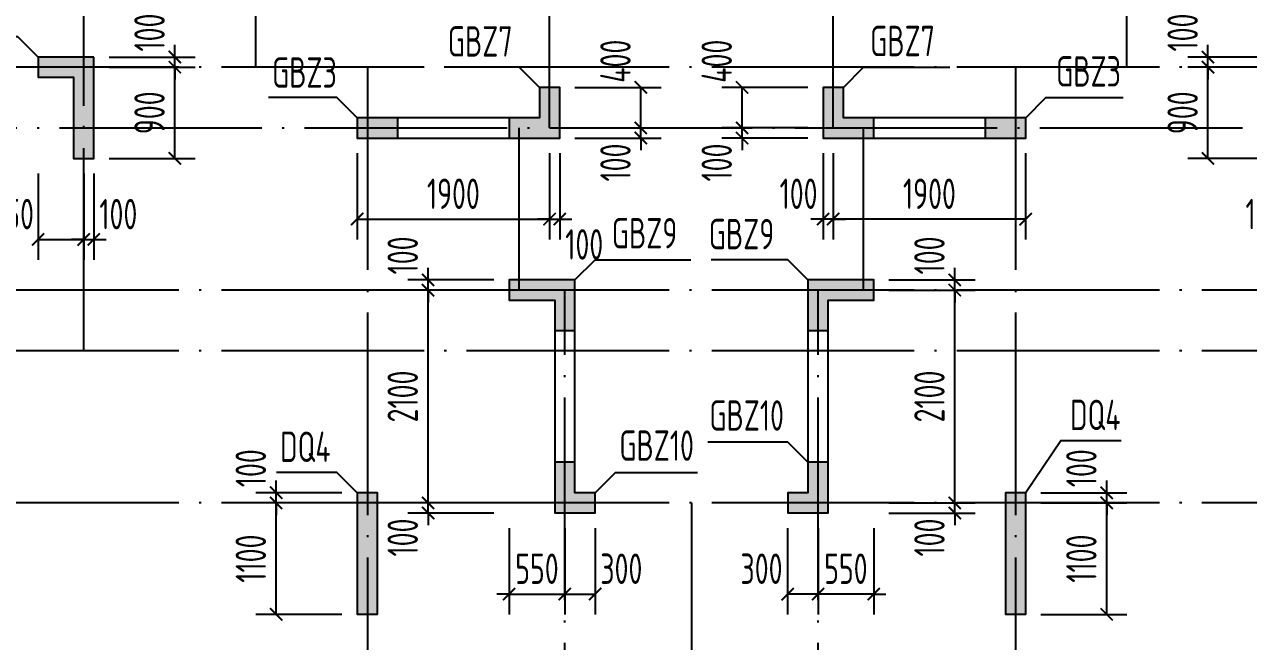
# Model space of a CAD drawing. Extents: x -668857 to 185752, y -270966 to 286822.
# Drawn here: x -311303 to -299218, y -3443 to 2647 of the extents above; entities that cross this region are included whole.
import ezdxf
from ezdxf.enums import TextEntityAlignment as Align

# ---------------------------------------------------------------- set-up
doc = ezdxf.new("R2010")
doc.units = 0
doc.header["$LTSCALE"] = 1000
doc.linetypes.add('DOTE', pattern=[2.42, 2, -0.2, 0.02, -0.2])
doc.layers.get('0').update_dxf_attribs({"linetype": 'CONTINUOUS'})
doc.layers.get('DEFPOINTS').update_dxf_attribs({"linetype": 'CONTINUOUS'})
for name, color, linetype in [('A-DOTE', 10, 'DOTE'), ('S-Q墙实线', 6, 'CONTINUOUS'), ('S-Q墙标注', 3, 'CONTINUOUS'), ('S-X详图填充', 252, 'CONTINUOUS'), ('S-X详图实线', 4, 'CONTINUOUS'), ('S-Z柱编号', 6, 'CONTINUOUS')]:
    doc.layers.add(name, color=color, linetype=linetype)
doc.styles.add('TSSD_REIN', font='tssdeng.shx', dxfattribs={"width": 0.7, "height": 300, "bigfont": 'tssdchn.shx'})
doc.styles.add('结构文字', font='zstxt.shx', dxfattribs={"width": 0.7, "bigfont": 'zshz.shx'})
doc.dimstyles.new('STRUCK', dxfattribs={"dimtxt": 400, "dimasz": 121, "dimexe": 200, "dimexo": 150, "dimgap": 115, "dimtad": 1, "dimdec": 0, "dimdsep": 46, "dimtxsty": '结构文字', "dimblk": 'ARCHTICK', "dimcen": 400, "dimclrd": 3, "dimclre": 3, "dimclrt": 7, "dimadec": 0, "dimazin": 0, "dimtfac": 1, "dimtdec": 0, "dimtix": 1, "dimtmove": 2, "dimatfit": 3, "dimldrblk": '_DIMX', "dimfxl": 1, "dimtolj": 1, "dimtzin": 0, "dimarcsym": 0})

# ---------------------------------------------------------------- blocks, each defined once
blk = doc.blocks.new('20210726.16395156')
at = {"layer": 'A-DOTE'}
for p, q in [((11100, 10900), (11100, 18249.9)), ((12800, 13700), (12800, 18249.9)), ((15700, 13100.3), (15700, 18249.9)), ((18500, 13100.3), (18500, 18249.9)), ((21400, 13700), (21400, 18249.9)), ((55600, 13700), (3600, 13700)), ((13900.2, 13700), (13900, 3600)), ((20299.8, 13700), (20300, 3600)), ((3600, 13100.3), (55600, 13100.3)), ((15400, 11500), (15400, 13100)), ((18800, 11500), (18800, 13100)), ((55600, 11500), (3600, 11500)), ((15850, 3600), (15850, 11500)), ((18350, 3600.1), (18350, 11500)), ((55600, 10900), (3600, 10900)), ((55600, 9400), (3600, 9400)), ((17100, 9400), (17100, 3600))]:
    blk.add_line(p, q, dxfattribs=at)
blk = doc.blocks.new('_ArchTick')
at = {"color": 0, "linetype": 'ByBlock', "const_width": 0.15}
blk.add_lwpolyline([(-0.5, -0.5), (0.5, 0.5)], dxfattribs=at)
blk = doc.blocks.new('*D3373')
at = {"layer": 'DEFPOINTS', "color": 0, "transparency": 16777216}
for p in [(-310618, 2225), (-309818, 2225), (-310618, 1325)]:
    blk.add_point(p, dxfattribs=at)
at = {"layer": 'S-Q墙标注', "color": 3, "lineweight": -2, "transparency": 16777216}
for p, q in [((-310468, 2225), (-309618, 2225)), ((-309818, 1325), (-309818, 2225)), ((-310468, 1325), (-309618, 1325))]:
    blk.add_line(p, q, dxfattribs=at)
at = {"layer": 'S-Q墙标注', "color": 3, "lineweight": -2, "transparency": 16777216, "xscale": 121, "yscale": 121, "zscale": 121}
for p, rotation in [((-309818, 2225), 90), ((-309818, 1325), 270)]:
    blk.add_blockref('_ArchTick', p, dxfattribs=dict(at, rotation=rotation))
at = {"layer": 'S-Q墙标注', "color": 7, "transparency": 16777216, "insert": (-310068, 1775), "char_height": 300, "attachment_point": 5, "rotation": 90, "style": 'TSSD_REIN'}
blk.add_mtext('\\A1;900', dxfattribs=at)
blk = doc.blocks.new('_DIMX')
blk.add_line((-150, 0), (150, 0))
at = {"const_width": 50}
blk.add_lwpolyline([(-70, -70), (70, 70)], dxfattribs=at)
blk = doc.blocks.new('*D3374')
at = {"layer": 'DEFPOINTS', "color": 0, "transparency": 16777216}
for p in [(-310618, 2325), (-309818, 2325), (-310618, 2225)]:
    blk.add_point(p, dxfattribs=at)
at = {"layer": 'S-Q墙标注', "color": 3, "lineweight": -2, "transparency": 16777216}
for p, q in [((-309818, 2325), (-309818, 2446)), ((-310468, 2325), (-309618, 2325)), ((-309818, 2225), (-309818, 2325)), ((-310468, 2225), (-309618, 2225)), ((-309818, 2225), (-309818, 2104))]:
    blk.add_line(p, q, dxfattribs=at)
at = {"layer": 'S-Q墙标注', "color": 3, "lineweight": -2, "transparency": 16777216, "xscale": 121, "yscale": 121, "zscale": 121}
for p, rotation in [((-309818, 2325), 270), ((-309818, 2225), 90)]:
    blk.add_blockref('_ArchTick', p, dxfattribs=dict(at, rotation=rotation))
at = {"layer": 'S-Q墙标注', "color": 7, "transparency": 16777216, "insert": (-310068, 2567), "char_height": 300, "attachment_point": 5, "rotation": 90, "style": 'TSSD_REIN'}
blk.add_mtext('\\A1;100', dxfattribs=at)
blk = doc.blocks.new('*D3375')
at = {"layer": 'DEFPOINTS', "color": 0, "transparency": 16777216}
for p in [(-311168, 1325), (-310718, 1325), (-310718, 525)]:
    blk.add_point(p, dxfattribs=at)
at = {"layer": 'S-Q墙标注', "color": 3, "lineweight": -2, "transparency": 16777216}
for p, q in [((-311168, 1175), (-311168, 325)), ((-310718, 1175), (-310718, 325)), ((-311168, 525), (-310718, 525))]:
    blk.add_line(p, q, dxfattribs=at)
at = {"layer": 'S-Q墙标注', "color": 3, "lineweight": -2, "transparency": 16777216, "xscale": 121, "yscale": 121, "zscale": 121, "rotation": 180}
blk.add_blockref('_ArchTick', (-311168, 525), dxfattribs=at)
at = {"layer": 'S-Q墙标注', "color": 3, "lineweight": -2, "transparency": 16777216, "xscale": 121, "yscale": 121, "zscale": 121}
blk.add_blockref('_ArchTick', (-310718, 525), dxfattribs=at)
at = {"layer": 'S-Q墙标注', "color": 7, "transparency": 16777216, "insert": (-311426, 775), "char_height": 300, "attachment_point": 5, "style": 'TSSD_REIN'}
blk.add_mtext('\\A1;450', dxfattribs=at)
blk = doc.blocks.new('*D3376')
at = {"layer": 'DEFPOINTS', "color": 0, "transparency": 16777216}
for p in [(-310718, 1325), (-310618, 1325), (-310618, 525)]:
    blk.add_point(p, dxfattribs=at)
at = {"layer": 'S-Q墙标注', "color": 3, "lineweight": -2, "transparency": 16777216}
for p, q in [((-310718, 1175), (-310718, 325)), ((-310618, 1175), (-310618, 325)), ((-310718, 525), (-310839, 525)), ((-310718, 525), (-310618, 525)), ((-310618, 525), (-310497, 525))]:
    blk.add_line(p, q, dxfattribs=at)
at = {"layer": 'S-Q墙标注', "color": 3, "lineweight": -2, "transparency": 16777216, "xscale": 121, "yscale": 121, "zscale": 121}
blk.add_blockref('_ArchTick', (-310718, 525), dxfattribs=at)
at = {"layer": 'S-Q墙标注', "color": 3, "lineweight": -2, "transparency": 16777216, "xscale": 121, "yscale": 121, "zscale": 121, "rotation": 180}
blk.add_blockref('_ArchTick', (-310618, 525), dxfattribs=at)
at = {"layer": 'S-Q墙标注', "color": 7, "transparency": 16777216, "insert": (-310376, 775), "char_height": 300, "attachment_point": 5, "style": 'TSSD_REIN'}
blk.add_mtext('\\A1;100', dxfattribs=at)
blk = doc.blocks.new('*D3377')
at = {"layer": 'DEFPOINTS', "color": 0, "transparency": 16777216}
for p in [(-306018, 1626), (-305218, 1626), (-306018, 1526)]:
    blk.add_point(p, dxfattribs=at)
at = {"layer": 'S-Q墙标注', "color": 3, "lineweight": -2, "transparency": 16777216}
for p, q in [((-305218, 1626), (-305218, 1747)), ((-305868, 1626), (-305018, 1626)), ((-305218, 1526), (-305218, 1626)), ((-305868, 1526), (-305018, 1526)), ((-305218, 1526), (-305218, 1405))]:
    blk.add_line(p, q, dxfattribs=at)
at = {"layer": 'S-Q墙标注', "color": 3, "lineweight": -2, "transparency": 16777216, "xscale": 121, "yscale": 121, "zscale": 121}
for p, rotation in [((-305218, 1626), 270), ((-305218, 1526), 90)]:
    blk.add_blockref('_ArchTick', p, dxfattribs=dict(at, rotation=rotation))
at = {"layer": 'S-Q墙标注', "color": 7, "transparency": 16777216, "insert": (-305468, 1284), "char_height": 300, "attachment_point": 5, "rotation": 90, "style": 'TSSD_REIN'}
blk.add_mtext('\\A1;100', dxfattribs=at)
blk = doc.blocks.new('*D3378')
at = {"layer": 'DEFPOINTS', "color": 0, "transparency": 16777216}
for p in [(-306018, 2026), (-305218, 2026), (-306018, 1626)]:
    blk.add_point(p, dxfattribs=at)
at = {"layer": 'S-Q墙标注', "color": 3, "lineweight": -2, "transparency": 16777216}
for p, q in [((-305868, 2026), (-305018, 2026)), ((-305218, 1626), (-305218, 2026)), ((-305868, 1626), (-305018, 1626))]:
    blk.add_line(p, q, dxfattribs=at)
at = {"layer": 'S-Q墙标注', "color": 3, "lineweight": -2, "transparency": 16777216, "xscale": 121, "yscale": 121, "zscale": 121}
for p, rotation in [((-305218, 2026), 90), ((-305218, 1626), 270)]:
    blk.add_blockref('_ArchTick', p, dxfattribs=dict(at, rotation=rotation))
at = {"layer": 'S-Q墙标注', "color": 7, "transparency": 16777216, "insert": (-305468, 2284), "char_height": 300, "attachment_point": 5, "rotation": 90, "style": 'TSSD_REIN'}
blk.add_mtext('\\A1;400', dxfattribs=at)
blk = doc.blocks.new('*D3379')
at = {"layer": 'DEFPOINTS', "color": 0, "transparency": 16777216}
for p in [(-308018, 1526), (-306118, 1526), (-306118, 726)]:
    blk.add_point(p, dxfattribs=at)
at = {"layer": 'S-Q墙标注', "color": 3, "lineweight": -2, "transparency": 16777216}
for p, q in [((-308018, 1376), (-308018, 526)), ((-306118, 1376), (-306118, 526)), ((-308018, 726), (-306118, 726))]:
    blk.add_line(p, q, dxfattribs=at)
at = {"layer": 'S-Q墙标注', "color": 3, "lineweight": -2, "transparency": 16777216, "xscale": 121, "yscale": 121, "zscale": 121, "rotation": 180}
blk.add_blockref('_ArchTick', (-308018, 726), dxfattribs=at)
at = {"layer": 'S-Q墙标注', "color": 3, "lineweight": -2, "transparency": 16777216, "xscale": 121, "yscale": 121, "zscale": 121}
blk.add_blockref('_ArchTick', (-306118, 726), dxfattribs=at)
at = {"layer": 'S-Q墙标注', "color": 7, "transparency": 16777216, "insert": (-307068, 976), "char_height": 300, "attachment_point": 5, "style": 'TSSD_REIN'}
blk.add_mtext('\\A1;1900', dxfattribs=at)
blk = doc.blocks.new('*D3380')
at = {"layer": 'DEFPOINTS', "color": 0, "transparency": 16777216}
for p in [(-306118, 1526), (-306018, 1526), (-306018, 726)]:
    blk.add_point(p, dxfattribs=at)
at = {"layer": 'S-Q墙标注', "color": 3, "lineweight": -2, "transparency": 16777216}
for p, q in [((-306118, 1376), (-306118, 526)), ((-306018, 1376), (-306018, 526)), ((-306118, 726), (-306239, 726)), ((-306118, 726), (-306018, 726)), ((-306018, 726), (-305897, 726))]:
    blk.add_line(p, q, dxfattribs=at)
at = {"layer": 'S-Q墙标注', "color": 3, "lineweight": -2, "transparency": 16777216, "xscale": 121, "yscale": 121, "zscale": 121}
blk.add_blockref('_ArchTick', (-306118, 726), dxfattribs=at)
at = {"layer": 'S-Q墙标注', "color": 3, "lineweight": -2, "transparency": 16777216, "xscale": 121, "yscale": 121, "zscale": 121, "rotation": 180}
blk.add_blockref('_ArchTick', (-306018, 726), dxfattribs=at)
at = {"layer": 'S-Q墙标注', "color": 7, "transparency": 16777216, "insert": (-305776, 476), "char_height": 300, "attachment_point": 5, "style": 'TSSD_REIN'}
blk.add_mtext('\\A1;100', dxfattribs=at)
blk = doc.blocks.new('*D3385')
at = {"layer": 'DEFPOINTS', "color": 0, "transparency": 16777216}
for p in [(-307318, -2075), (-306518, -2075), (-306518, -2175)]:
    blk.add_point(p, dxfattribs=at)
at = {"layer": 'S-Q墙标注', "color": 3, "lineweight": -2, "transparency": 16777216}
for p, q in [((-307318, -2075), (-307318, -1954)), ((-306668, -2075), (-307518, -2075)), ((-306668, -2175), (-307518, -2175)), ((-307318, -2175), (-307318, -2075)), ((-307318, -2175), (-307318, -2296))]:
    blk.add_line(p, q, dxfattribs=at)
at = {"layer": 'S-Q墙标注', "color": 3, "lineweight": -2, "transparency": 16777216, "xscale": 121, "yscale": 121, "zscale": 121}
for p, rotation in [((-307318, -2075), 270), ((-307318, -2175), 90)]:
    blk.add_blockref('_ArchTick', p, dxfattribs=dict(at, rotation=rotation))
at = {"layer": 'S-Q墙标注', "color": 7, "transparency": 16777216, "insert": (-307568, -2417), "char_height": 300, "attachment_point": 5, "rotation": 90, "style": 'TSSD_REIN'}
blk.add_mtext('\\A1;100', dxfattribs=at)
blk = doc.blocks.new('*D3386')
at = {"layer": 'DEFPOINTS', "color": 0, "transparency": 16777216}
for p in [(-307318, 25), (-306518, 25), (-306518, -2075)]:
    blk.add_point(p, dxfattribs=at)
at = {"layer": 'S-Q墙标注', "color": 3, "lineweight": -2, "transparency": 16777216}
for p, q in [((-306668, 25), (-307518, 25)), ((-307318, -2075), (-307318, 25)), ((-306668, -2075), (-307518, -2075))]:
    blk.add_line(p, q, dxfattribs=at)
at = {"layer": 'S-Q墙标注', "color": 3, "lineweight": -2, "transparency": 16777216, "xscale": 121, "yscale": 121, "zscale": 121}
for p, rotation in [((-307318, 25), 90), ((-307318, -2075), 270)]:
    blk.add_blockref('_ArchTick', p, dxfattribs=dict(at, rotation=rotation))
at = {"layer": 'S-Q墙标注', "color": 7, "transparency": 16777216, "insert": (-307568, -1025), "char_height": 300, "attachment_point": 5, "rotation": 90, "style": 'TSSD_REIN'}
blk.add_mtext('\\A1;2100', dxfattribs=at)
blk = doc.blocks.new('*D3387')
at = {"layer": 'DEFPOINTS', "color": 0, "transparency": 16777216}
for p in [(-307318, 125), (-306518, 125), (-306518, 25)]:
    blk.add_point(p, dxfattribs=at)
at = {"layer": 'S-Q墙标注', "color": 3, "lineweight": -2, "transparency": 16777216}
for p, q in [((-307318, 125), (-307318, 246)), ((-306668, 125), (-307518, 125)), ((-307318, 25), (-307318, 125)), ((-306668, 25), (-307518, 25)), ((-307318, 25), (-307318, -96))]:
    blk.add_line(p, q, dxfattribs=at)
at = {"layer": 'S-Q墙标注', "color": 3, "lineweight": -2, "transparency": 16777216, "xscale": 121, "yscale": 121, "zscale": 121}
for p, rotation in [((-307318, 125), 270), ((-307318, 25), 90)]:
    blk.add_blockref('_ArchTick', p, dxfattribs=dict(at, rotation=rotation))
at = {"layer": 'S-Q墙标注', "color": 7, "transparency": 16777216, "insert": (-307568, 367), "char_height": 300, "attachment_point": 5, "rotation": 90, "style": 'TSSD_REIN'}
blk.add_mtext('\\A1;100', dxfattribs=at)
blk = doc.blocks.new('*D3404')
at = {"layer": 'DEFPOINTS', "color": 0, "transparency": 16777216}
for p in [(-299618, 2225), (-298818, 2225), (-298818, 1325)]:
    blk.add_point(p, dxfattribs=at)
at = {"layer": 'S-Q墙标注', "color": 3, "lineweight": -2, "transparency": 16777216}
for p, q in [((-298968, 2225), (-299818, 2225)), ((-299618, 1325), (-299618, 2225)), ((-298968, 1325), (-299818, 1325))]:
    blk.add_line(p, q, dxfattribs=at)
at = {"layer": 'S-Q墙标注', "color": 3, "lineweight": -2, "transparency": 16777216, "xscale": 121, "yscale": 121, "zscale": 121}
for p, rotation in [((-299618, 2225), 90), ((-299618, 1325), 270)]:
    blk.add_blockref('_ArchTick', p, dxfattribs=dict(at, rotation=rotation))
at = {"layer": 'S-Q墙标注', "color": 7, "transparency": 16777216, "insert": (-299868, 1775), "char_height": 300, "attachment_point": 5, "rotation": 90, "style": 'TSSD_REIN'}
blk.add_mtext('\\A1;900', dxfattribs=at)
blk = doc.blocks.new('*D3405')
at = {"layer": 'DEFPOINTS', "color": 0, "transparency": 16777216}
for p in [(-299618, 2325), (-298818, 2325), (-298818, 2225)]:
    blk.add_point(p, dxfattribs=at)
at = {"layer": 'S-Q墙标注', "color": 3, "lineweight": -2, "transparency": 16777216}
for p, q in [((-299618, 2325), (-299618, 2446)), ((-298968, 2325), (-299818, 2325)), ((-299618, 2225), (-299618, 2325)), ((-298968, 2225), (-299818, 2225)), ((-299618, 2225), (-299618, 2104))]:
    blk.add_line(p, q, dxfattribs=at)
at = {"layer": 'S-Q墙标注', "color": 3, "lineweight": -2, "transparency": 16777216, "xscale": 121, "yscale": 121, "zscale": 121}
for p, rotation in [((-299618, 2325), 270), ((-299618, 2225), 90)]:
    blk.add_blockref('_ArchTick', p, dxfattribs=dict(at, rotation=rotation))
at = {"layer": 'S-Q墙标注', "color": 7, "transparency": 16777216, "insert": (-299868, 2567), "char_height": 300, "attachment_point": 5, "rotation": 90, "style": 'TSSD_REIN'}
blk.add_mtext('\\A1;100', dxfattribs=at)
blk = doc.blocks.new('*D3407')
at = {"layer": 'DEFPOINTS', "color": 0, "transparency": 16777216}
for p in [(-298818, 1325), (-298718, 1325), (-298818, 525)]:
    blk.add_point(p, dxfattribs=at)
at = {"layer": 'S-Q墙标注', "color": 3, "lineweight": -2, "transparency": 16777216}
for p, q in [((-298818, 1175), (-298818, 325)), ((-298718, 1175), (-298718, 325)), ((-298818, 525), (-298939, 525)), ((-298718, 525), (-298818, 525)), ((-298718, 525), (-298597, 525))]:
    blk.add_line(p, q, dxfattribs=at)
at = {"layer": 'S-Q墙标注', "color": 3, "lineweight": -2, "transparency": 16777216, "xscale": 121, "yscale": 121, "zscale": 121}
blk.add_blockref('_ArchTick', (-298818, 525), dxfattribs=at)
at = {"layer": 'S-Q墙标注', "color": 3, "lineweight": -2, "transparency": 16777216, "xscale": 121, "yscale": 121, "zscale": 121, "rotation": 180}
blk.add_blockref('_ArchTick', (-298718, 525), dxfattribs=at)
at = {"layer": 'S-Q墙标注', "color": 7, "transparency": 16777216, "insert": (-299060, 775), "char_height": 300, "attachment_point": 5, "style": 'TSSD_REIN'}
blk.add_mtext('\\A1;100', dxfattribs=at)
blk = doc.blocks.new('*D3408')
at = {"layer": 'DEFPOINTS', "color": 0, "transparency": 16777216}
for p in [(-304218, 1626), (-303418, 1626), (-303418, 1526)]:
    blk.add_point(p, dxfattribs=at)
at = {"layer": 'S-Q墙标注', "color": 3, "lineweight": -2, "transparency": 16777216}
for p, q in [((-304218, 1626), (-304218, 1747)), ((-303568, 1626), (-304418, 1626)), ((-304218, 1526), (-304218, 1626)), ((-303568, 1526), (-304418, 1526)), ((-304218, 1526), (-304218, 1405))]:
    blk.add_line(p, q, dxfattribs=at)
at = {"layer": 'S-Q墙标注', "color": 3, "lineweight": -2, "transparency": 16777216, "xscale": 121, "yscale": 121, "zscale": 121}
for p, rotation in [((-304218, 1626), 270), ((-304218, 1526), 90)]:
    blk.add_blockref('_ArchTick', p, dxfattribs=dict(at, rotation=rotation))
at = {"layer": 'S-Q墙标注', "color": 7, "transparency": 16777216, "insert": (-304468, 1284), "char_height": 300, "attachment_point": 5, "rotation": 90, "style": 'TSSD_REIN'}
blk.add_mtext('\\A1;100', dxfattribs=at)
blk = doc.blocks.new('*D3409')
at = {"layer": 'DEFPOINTS', "color": 0, "transparency": 16777216}
for p in [(-304218, 2026), (-303418, 2026), (-303418, 1626)]:
    blk.add_point(p, dxfattribs=at)
at = {"layer": 'S-Q墙标注', "color": 3, "lineweight": -2, "transparency": 16777216}
for p, q in [((-303568, 2026), (-304418, 2026)), ((-304218, 1626), (-304218, 2026)), ((-303568, 1626), (-304418, 1626))]:
    blk.add_line(p, q, dxfattribs=at)
at = {"layer": 'S-Q墙标注', "color": 3, "lineweight": -2, "transparency": 16777216, "xscale": 121, "yscale": 121, "zscale": 121}
for p, rotation in [((-304218, 2026), 90), ((-304218, 1626), 270)]:
    blk.add_blockref('_ArchTick', p, dxfattribs=dict(at, rotation=rotation))
at = {"layer": 'S-Q墙标注', "color": 7, "transparency": 16777216, "insert": (-304468, 2284), "char_height": 300, "attachment_point": 5, "rotation": 90, "style": 'TSSD_REIN'}
blk.add_mtext('\\A1;400', dxfattribs=at)
blk = doc.blocks.new('*D3410')
at = {"layer": 'DEFPOINTS', "color": 0, "transparency": 16777216}
for p in [(-303318, 1526), (-301418, 1526), (-303318, 726)]:
    blk.add_point(p, dxfattribs=at)
at = {"layer": 'S-Q墙标注', "color": 3, "lineweight": -2, "transparency": 16777216}
for p, q in [((-303318, 1376), (-303318, 526)), ((-301418, 1376), (-301418, 526)), ((-301418, 726), (-303318, 726))]:
    blk.add_line(p, q, dxfattribs=at)
at = {"layer": 'S-Q墙标注', "color": 3, "lineweight": -2, "transparency": 16777216, "xscale": 121, "yscale": 121, "zscale": 121, "rotation": 180}
blk.add_blockref('_ArchTick', (-303318, 726), dxfattribs=at)
at = {"layer": 'S-Q墙标注', "color": 3, "lineweight": -2, "transparency": 16777216, "xscale": 121, "yscale": 121, "zscale": 121}
blk.add_blockref('_ArchTick', (-301418, 726), dxfattribs=at)
at = {"layer": 'S-Q墙标注', "color": 7, "transparency": 16777216, "insert": (-302368, 976), "char_height": 300, "attachment_point": 5, "style": 'TSSD_REIN'}
blk.add_mtext('\\A1;1900', dxfattribs=at)
blk = doc.blocks.new('*D3411')
at = {"layer": 'DEFPOINTS', "color": 0, "transparency": 16777216}
for p in [(-303418, 1526), (-303318, 1526), (-303418, 726)]:
    blk.add_point(p, dxfattribs=at)
at = {"layer": 'S-Q墙标注', "color": 3, "lineweight": -2, "transparency": 16777216}
for p, q in [((-303418, 1376), (-303418, 526)), ((-303318, 1376), (-303318, 526)), ((-303418, 726), (-303539, 726)), ((-303318, 726), (-303418, 726)), ((-303318, 726), (-303197, 726))]:
    blk.add_line(p, q, dxfattribs=at)
at = {"layer": 'S-Q墙标注', "color": 3, "lineweight": -2, "transparency": 16777216, "xscale": 121, "yscale": 121, "zscale": 121}
blk.add_blockref('_ArchTick', (-303418, 726), dxfattribs=at)
at = {"layer": 'S-Q墙标注', "color": 3, "lineweight": -2, "transparency": 16777216, "xscale": 121, "yscale": 121, "zscale": 121, "rotation": 180}
blk.add_blockref('_ArchTick', (-303318, 726), dxfattribs=at)
at = {"layer": 'S-Q墙标注', "color": 7, "transparency": 16777216, "insert": (-303660, 976), "char_height": 300, "attachment_point": 5, "style": 'TSSD_REIN'}
blk.add_mtext('\\A1;100', dxfattribs=at)
blk = doc.blocks.new('*D3416')
at = {"layer": 'DEFPOINTS', "color": 0, "transparency": 16777216}
for p in [(-302918, -2075), (-302918, -2175), (-302118, -2075)]:
    blk.add_point(p, dxfattribs=at)
at = {"layer": 'S-Q墙标注', "color": 3, "lineweight": -2, "transparency": 16777216}
for p, q in [((-302118, -2075), (-302118, -1954)), ((-302768, -2075), (-301918, -2075)), ((-302768, -2175), (-301918, -2175)), ((-302118, -2175), (-302118, -2075)), ((-302118, -2175), (-302118, -2296))]:
    blk.add_line(p, q, dxfattribs=at)
at = {"layer": 'S-Q墙标注', "color": 3, "lineweight": -2, "transparency": 16777216, "xscale": 121, "yscale": 121, "zscale": 121}
for p, rotation in [((-302118, -2075), 270), ((-302118, -2175), 90)]:
    blk.add_blockref('_ArchTick', p, dxfattribs=dict(at, rotation=rotation))
at = {"layer": 'S-Q墙标注', "color": 7, "transparency": 16777216, "insert": (-302368, -2417), "char_height": 300, "attachment_point": 5, "rotation": 90, "style": 'TSSD_REIN'}
blk.add_mtext('\\A1;100', dxfattribs=at)
blk = doc.blocks.new('*D3417')
at = {"layer": 'DEFPOINTS', "color": 0, "transparency": 16777216}
for p in [(-302918, 25), (-302118, 25), (-302918, -2075)]:
    blk.add_point(p, dxfattribs=at)
at = {"layer": 'S-Q墙标注', "color": 3, "lineweight": -2, "transparency": 16777216}
for p, q in [((-302768, 25), (-301918, 25)), ((-302118, -2075), (-302118, 25)), ((-302768, -2075), (-301918, -2075))]:
    blk.add_line(p, q, dxfattribs=at)
at = {"layer": 'S-Q墙标注', "color": 3, "lineweight": -2, "transparency": 16777216, "xscale": 121, "yscale": 121, "zscale": 121}
for p, rotation in [((-302118, 25), 90), ((-302118, -2075), 270)]:
    blk.add_blockref('_ArchTick', p, dxfattribs=dict(at, rotation=rotation))
at = {"layer": 'S-Q墙标注', "color": 7, "transparency": 16777216, "insert": (-302368, -1025), "char_height": 300, "attachment_point": 5, "rotation": 90, "style": 'TSSD_REIN'}
blk.add_mtext('\\A1;2100', dxfattribs=at)
blk = doc.blocks.new('*D3418')
at = {"layer": 'DEFPOINTS', "color": 0, "transparency": 16777216}
for p in [(-302918, 125), (-302118, 125), (-302918, 25)]:
    blk.add_point(p, dxfattribs=at)
at = {"layer": 'S-Q墙标注', "color": 3, "lineweight": -2, "transparency": 16777216}
for p, q in [((-302118, 125), (-302118, 246)), ((-302768, 125), (-301918, 125)), ((-302118, 25), (-302118, 125)), ((-302768, 25), (-301918, 25)), ((-302118, 25), (-302118, -96))]:
    blk.add_line(p, q, dxfattribs=at)
at = {"layer": 'S-Q墙标注', "color": 3, "lineweight": -2, "transparency": 16777216, "xscale": 121, "yscale": 121, "zscale": 121}
for p, rotation in [((-302118, 125), 270), ((-302118, 25), 90)]:
    blk.add_blockref('_ArchTick', p, dxfattribs=dict(at, rotation=rotation))
at = {"layer": 'S-Q墙标注', "color": 7, "transparency": 16777216, "insert": (-302368, 367), "char_height": 300, "attachment_point": 5, "rotation": 90, "style": 'TSSD_REIN'}
blk.add_mtext('\\A1;100', dxfattribs=at)
blk = doc.blocks.new('*D3642')
at = {"layer": 'DEFPOINTS', "color": 0, "transparency": 16777216}
for p in [(-306518, -2175), (-305968, -2175), (-305968, -2975)]:
    blk.add_point(p, dxfattribs=at)
at = {"layer": 'S-Q墙标注', "color": 3, "lineweight": -2, "transparency": 16777216}
for p, q in [((-306518, -2325), (-306518, -3175)), ((-305968, -2325), (-305968, -3175)), ((-306518, -2975), (-306639, -2975)), ((-306518, -2975), (-305968, -2975)), ((-305968, -2975), (-305847, -2975))]:
    blk.add_line(p, q, dxfattribs=at)
at = {"layer": 'S-Q墙标注', "color": 3, "lineweight": -2, "transparency": 16777216, "xscale": 121, "yscale": 121, "zscale": 121}
blk.add_blockref('_ArchTick', (-306518, -2975), dxfattribs=at)
at = {"layer": 'S-Q墙标注', "color": 3, "lineweight": -2, "transparency": 16777216, "xscale": 121, "yscale": 121, "zscale": 121, "rotation": 180}
blk.add_blockref('_ArchTick', (-305968, -2975), dxfattribs=at)
at = {"layer": 'S-Q墙标注', "color": 7, "transparency": 16777216, "insert": (-306243, -2725), "char_height": 300, "attachment_point": 5, "style": 'TSSD_REIN'}
blk.add_mtext('\\A1;550', dxfattribs=at)
blk = doc.blocks.new('*D3643')
at = {"layer": 'DEFPOINTS', "color": 0, "transparency": 16777216}
for p in [(-305968, -2175), (-305668, -2175), (-305668, -2975)]:
    blk.add_point(p, dxfattribs=at)
at = {"layer": 'S-Q墙标注', "color": 3, "lineweight": -2, "transparency": 16777216}
for p, q in [((-305968, -2325), (-305968, -3175)), ((-305668, -2325), (-305668, -3175)), ((-305968, -2975), (-305668, -2975))]:
    blk.add_line(p, q, dxfattribs=at)
at = {"layer": 'S-Q墙标注', "color": 3, "lineweight": -2, "transparency": 16777216, "xscale": 121, "yscale": 121, "zscale": 121, "rotation": 180}
blk.add_blockref('_ArchTick', (-305968, -2975), dxfattribs=at)
at = {"layer": 'S-Q墙标注', "color": 3, "lineweight": -2, "transparency": 16777216, "xscale": 121, "yscale": 121, "zscale": 121}
blk.add_blockref('_ArchTick', (-305668, -2975), dxfattribs=at)
at = {"layer": 'S-Q墙标注', "color": 7, "transparency": 16777216, "insert": (-305410, -2725), "char_height": 300, "attachment_point": 5, "style": 'TSSD_REIN'}
blk.add_mtext('\\A1;300', dxfattribs=at)
blk = doc.blocks.new('*D3644')
at = {"layer": 'DEFPOINTS', "color": 0, "transparency": 16777216}
for p in [(-303468, -2175), (-302918, -2175), (-303468, -2975)]:
    blk.add_point(p, dxfattribs=at)
at = {"layer": 'S-Q墙标注', "color": 3, "lineweight": -2, "transparency": 16777216}
for p, q in [((-303468, -2325), (-303468, -3175)), ((-302918, -2325), (-302918, -3175)), ((-303468, -2975), (-303589, -2975)), ((-302918, -2975), (-303468, -2975)), ((-302918, -2975), (-302797, -2975))]:
    blk.add_line(p, q, dxfattribs=at)
at = {"layer": 'S-Q墙标注', "color": 3, "lineweight": -2, "transparency": 16777216, "xscale": 121, "yscale": 121, "zscale": 121}
blk.add_blockref('_ArchTick', (-303468, -2975), dxfattribs=at)
at = {"layer": 'S-Q墙标注', "color": 3, "lineweight": -2, "transparency": 16777216, "xscale": 121, "yscale": 121, "zscale": 121, "rotation": 180}
blk.add_blockref('_ArchTick', (-302918, -2975), dxfattribs=at)
at = {"layer": 'S-Q墙标注', "color": 7, "transparency": 16777216, "insert": (-303193, -2725), "char_height": 300, "attachment_point": 5, "style": 'TSSD_REIN'}
blk.add_mtext('\\A1;550', dxfattribs=at)
blk = doc.blocks.new('*D3645')
at = {"layer": 'DEFPOINTS', "color": 0, "transparency": 16777216}
for p in [(-303768, -2175), (-303468, -2175), (-303768, -2975)]:
    blk.add_point(p, dxfattribs=at)
at = {"layer": 'S-Q墙标注', "color": 3, "lineweight": -2, "transparency": 16777216}
for p, q in [((-303768, -2325), (-303768, -3175)), ((-303468, -2325), (-303468, -3175)), ((-303468, -2975), (-303768, -2975))]:
    blk.add_line(p, q, dxfattribs=at)
at = {"layer": 'S-Q墙标注', "color": 3, "lineweight": -2, "transparency": 16777216, "xscale": 121, "yscale": 121, "zscale": 121, "rotation": 180}
blk.add_blockref('_ArchTick', (-303768, -2975), dxfattribs=at)
at = {"layer": 'S-Q墙标注', "color": 3, "lineweight": -2, "transparency": 16777216, "xscale": 121, "yscale": 121, "zscale": 121}
blk.add_blockref('_ArchTick', (-303468, -2975), dxfattribs=at)
at = {"layer": 'S-Q墙标注', "color": 7, "transparency": 16777216, "insert": (-304026, -2725), "char_height": 300, "attachment_point": 5, "style": 'TSSD_REIN'}
blk.add_mtext('\\A1;300', dxfattribs=at)
blk = doc.blocks.new('*D3775')
at = {"layer": 'DEFPOINTS', "color": 0, "transparency": 16777216}
for p in [(-308818, -2075), (-308018, -2075), (-308018, -3175)]:
    blk.add_point(p, dxfattribs=at)
at = {"layer": 'S-Q墙标注', "color": 3, "lineweight": -2, "transparency": 16777216}
for p, q in [((-308168, -2075), (-309018, -2075)), ((-308818, -3175), (-308818, -2075)), ((-308168, -3175), (-309018, -3175))]:
    blk.add_line(p, q, dxfattribs=at)
at = {"layer": 'S-Q墙标注', "color": 3, "lineweight": -2, "transparency": 16777216, "xscale": 121, "yscale": 121, "zscale": 121}
for p, rotation in [((-308818, -2075), 90), ((-308818, -3175), 270)]:
    blk.add_blockref('_ArchTick', p, dxfattribs=dict(at, rotation=rotation))
at = {"layer": 'S-Q墙标注', "color": 7, "transparency": 16777216, "insert": (-309068, -2625), "char_height": 300, "attachment_point": 5, "rotation": 90, "style": 'TSSD_REIN'}
blk.add_mtext('\\A1;1100', dxfattribs=at)
blk = doc.blocks.new('*D3776')
at = {"layer": 'DEFPOINTS', "color": 0, "transparency": 16777216}
for p in [(-308818, -1975), (-308018, -1975), (-308018, -2075)]:
    blk.add_point(p, dxfattribs=at)
at = {"layer": 'S-Q墙标注', "color": 3, "lineweight": -2, "transparency": 16777216}
for p, q in [((-308818, -1975), (-308818, -1854)), ((-308168, -1975), (-309018, -1975)), ((-308818, -2075), (-308818, -1975)), ((-308168, -2075), (-309018, -2075)), ((-308818, -2075), (-308818, -2196))]:
    blk.add_line(p, q, dxfattribs=at)
at = {"layer": 'S-Q墙标注', "color": 3, "lineweight": -2, "transparency": 16777216, "xscale": 121, "yscale": 121, "zscale": 121}
for p, rotation in [((-308818, -1975), 270), ((-308818, -2075), 90)]:
    blk.add_blockref('_ArchTick', p, dxfattribs=dict(at, rotation=rotation))
at = {"layer": 'S-Q墙标注', "color": 7, "transparency": 16777216, "insert": (-309068, -1733), "char_height": 300, "attachment_point": 5, "rotation": 90, "style": 'TSSD_REIN'}
blk.add_mtext('\\A1;100', dxfattribs=at)
blk = doc.blocks.new('*D3777')
at = {"layer": 'DEFPOINTS', "color": 0, "transparency": 16777216}
for p in [(-301418, -2075), (-300618, -2075), (-301418, -3175)]:
    blk.add_point(p, dxfattribs=at)
at = {"layer": 'S-Q墙标注', "color": 3, "lineweight": -2, "transparency": 16777216}
for p, q in [((-301268, -2075), (-300418, -2075)), ((-300618, -3175), (-300618, -2075)), ((-301268, -3175), (-300418, -3175))]:
    blk.add_line(p, q, dxfattribs=at)
at = {"layer": 'S-Q墙标注', "color": 3, "lineweight": -2, "transparency": 16777216, "xscale": 121, "yscale": 121, "zscale": 121}
for p, rotation in [((-300618, -2075), 90), ((-300618, -3175), 270)]:
    blk.add_blockref('_ArchTick', p, dxfattribs=dict(at, rotation=rotation))
at = {"layer": 'S-Q墙标注', "color": 7, "transparency": 16777216, "insert": (-300868, -2625), "char_height": 300, "attachment_point": 5, "rotation": 90, "style": 'TSSD_REIN'}
blk.add_mtext('\\A1;1100', dxfattribs=at)
blk = doc.blocks.new('*D3778')
at = {"layer": 'DEFPOINTS', "color": 0, "transparency": 16777216}
for p in [(-301418, -1975), (-300618, -1975), (-301418, -2075)]:
    blk.add_point(p, dxfattribs=at)
at = {"layer": 'S-Q墙标注', "color": 3, "lineweight": -2, "transparency": 16777216}
for p, q in [((-300618, -1975), (-300618, -1854)), ((-301268, -1975), (-300418, -1975)), ((-300618, -2075), (-300618, -1975)), ((-301268, -2075), (-300418, -2075)), ((-300618, -2075), (-300618, -2196))]:
    blk.add_line(p, q, dxfattribs=at)
at = {"layer": 'S-Q墙标注', "color": 3, "lineweight": -2, "transparency": 16777216, "xscale": 121, "yscale": 121, "zscale": 121}
for p, rotation in [((-300618, -1975), 270), ((-300618, -2075), 90)]:
    blk.add_blockref('_ArchTick', p, dxfattribs=dict(at, rotation=rotation))
at = {"layer": 'S-Q墙标注', "color": 7, "transparency": 16777216, "insert": (-300868, -1733), "char_height": 300, "attachment_point": 5, "rotation": 90, "style": 'TSSD_REIN'}
blk.add_mtext('\\A1;100', dxfattribs=at)

msp = doc.modelspace()

# ---------------------------------------------------------------- hatches: boundary and pattern name
at = {"layer": 'S-X详图填充'}
h = msp.add_hatch(color=256, dxfattribs=at)
h.dxf.hatch_style = 1
h.paths.add_polyline_path([(-310617.63, 2325.26), (-311167.55, 2325.26), (-311167.55, 2125.26), (-310817.63, 2125.26), (-310817.63, 1325.26), (-310617.63, 1325.26)])
h = msp.add_hatch(color=256, dxfattribs=at)
h.dxf.hatch_style = 1
h.paths.add_polyline_path([(-306517.64, 1725.53), (-306517.64, 1525.53), (-306017.64, 1525.53), (-306017.64, 2025.53), (-306217.64, 2025.53), (-306217.64, 1725.53)])
h = msp.add_hatch(color=256, dxfattribs=at)
h.dxf.hatch_style = 1
h.paths.add_polyline_path([(-302917.64, 1525.53), (-302917.64, 1725.53), (-303217.64, 1725.53), (-303217.64, 2025.53), (-303417.64, 2025.53), (-303417.64, 1525.53)])
h = msp.add_hatch(color=256, dxfattribs=at)
h.dxf.hatch_style = 1
h.paths.add_polyline_path([(-307617.64, 1525.53), (-307617.64, 1725.53), (-308017.64, 1725.53), (-308017.64, 1525.53)])
h = msp.add_hatch(color=256, dxfattribs=at)
h.dxf.hatch_style = 1
h.paths.add_polyline_path([(-301817.64, 1725.53), (-301817.64, 1525.53), (-301417.64, 1525.53), (-301417.64, 1725.53)])
h = msp.add_hatch(color=256, dxfattribs=at)
h.dxf.hatch_style = 1
h.paths.add_polyline_path([(-306067.64, -374.74), (-305867.64, -374.74), (-305867.64, 125.26), (-306517.71, 125.26), (-306517.71, -74.74), (-306067.64, -74.74)])
h = msp.add_hatch(color=256, dxfattribs=at)
h.dxf.hatch_style = 1
h.paths.add_polyline_path([(-303567.64, -374.74), (-303367.64, -374.74), (-303367.64, -74.74), (-302917.77, -74.74), (-302917.77, 125.26), (-303567.64, 125.26)])
h = msp.add_hatch(color=256, dxfattribs=at)
h.dxf.hatch_style = 1
h.paths.add_polyline_path([(-305867.64, -1674.74), (-306067.64, -1674.74), (-306067.64, -2174.74), (-305667.64, -2174.74), (-305667.64, -1974.74), (-305867.64, -1974.74)])
h = msp.add_hatch(color=256, dxfattribs=at)
h.dxf.hatch_style = 1
h.paths.add_polyline_path([(-303367.64, -1674.74), (-303567.64, -1674.74), (-303567.64, -1974.74), (-303767.64, -1974.74), (-303767.64, -2174.74), (-303367.64, -2174.74)])
h = msp.add_hatch(color=256, dxfattribs=at)
h.dxf.hatch_style = 1
h.paths.add_polyline_path([(-308017.63, -3174.74), (-307817.63, -3174.74), (-307817.63, -1974.74), (-308017.63, -1974.74)])
h = msp.add_hatch(color=256, dxfattribs=at)
h.dxf.hatch_style = 1
h.paths.add_polyline_path([(-301617.65, -3174.74), (-301417.65, -3174.74), (-301417.65, -1974.74), (-301617.65, -1974.74)])

# ---------------------------------------------------------------- linework, layer by layer
at = {"layer": 'S-Q墙实线'}
for points in [[(-310617.63, 2325.26), (-311167.55, 2325.26), (-311167.55, 2125.26), (-310817.63, 2125.26), (-310817.63, 1325.26), (-310617.63, 1325.26)], [(-306017.64, 1525.53), (-306017.64, 2025.53), (-306217.64, 2025.53), (-306217.64, 1725.53), (-306417.71, 1725.53), (-308017.64, 1725.53), (-308017.64, 1525.53), (-306417.71, 1525.53)], [(-303217.64, 1725.53), (-303217.64, 2025.53), (-303417.64, 2025.53), (-303417.64, 1525.53), (-303017.77, 1525.53), (-301417.64, 1525.53), (-301417.64, 1725.53), (-303017.77, 1725.53)], [(-305867.64, -1974.74), (-305867.64, 125.26), (-306517.71, 125.26), (-306517.71, -74.74), (-306067.64, -74.74), (-306067.64, -2174.74), (-305667.64, -2174.74), (-305667.64, -1974.74)], [(-303367.64, -2174.74), (-303367.64, -74.74), (-302917.77, -74.74), (-302917.77, 125.26), (-303567.64, 125.26), (-303567.64, -1974.74), (-303767.64, -1974.74), (-303767.64, -2174.74)], [(-307817.63, -3174.74), (-307817.63, -1974.74), (-308017.63, -1974.74), (-308017.63, -3174.74)], [(-301417.65, -3174.74), (-301417.65, -1974.74), (-301617.65, -1974.74), (-301617.65, -3174.74)]]:
    msp.add_lwpolyline(points, close=True, dxfattribs=at)
at = {"layer": 'S-X详图实线'}
for points in [[(-310617.63, 2325.26), (-311167.55, 2325.26), (-311167.55, 2125.26), (-310817.63, 2125.26), (-310817.63, 1325.26), (-310617.63, 1325.26), (-310617.63, 2325.26)], [(-306517.64, 1725.53), (-306517.64, 1525.53), (-306017.64, 1525.53), (-306017.64, 2025.53), (-306217.64, 2025.53), (-306217.64, 1725.53), (-306517.64, 1725.53)], [(-302917.64, 1525.53), (-302917.64, 1725.53), (-303217.64, 1725.53), (-303217.64, 2025.53), (-303417.64, 2025.53), (-303417.64, 1525.53), (-302917.64, 1525.53)], [(-307617.64, 1525.53), (-307617.64, 1725.53), (-308017.64, 1725.53), (-308017.64, 1525.53), (-307617.64, 1525.53)], [(-301817.64, 1725.53), (-301817.64, 1525.53), (-301417.64, 1525.53), (-301417.64, 1725.53), (-301817.64, 1725.53)], [(-306067.64, -374.74), (-305867.64, -374.74), (-305867.64, 125.26), (-306517.71, 125.26), (-306517.71, -74.74), (-306067.64, -74.74), (-306067.64, -374.74)], [(-303567.64, -374.74), (-303367.64, -374.74), (-303367.64, -74.74), (-302917.77, -74.74), (-302917.77, 125.26), (-303567.64, 125.26), (-303567.64, -374.74)], [(-305867.64, -1674.74), (-306067.64, -1674.74), (-306067.64, -2174.74), (-305667.64, -2174.74), (-305667.64, -1974.74), (-305867.64, -1974.74), (-305867.64, -1674.74)], [(-303367.64, -1674.74), (-303567.64, -1674.74), (-303567.64, -1974.74), (-303767.64, -1974.74), (-303767.64, -2174.74), (-303367.64, -2174.74), (-303367.64, -1674.74)], [(-308017.63, -3174.74), (-307817.63, -3174.74), (-307817.63, -1974.74), (-308017.63, -1974.74), (-308017.63, -3174.74)], [(-301617.65, -3174.74), (-301417.65, -3174.74), (-301417.65, -1974.74), (-301617.65, -1974.74), (-301617.65, -3174.74)]]:
    msp.add_lwpolyline(points, close=True, dxfattribs=at)
at = {"layer": 'S-Z柱编号', "color": 7}
for points in [[(-311167.55, 2325.26), (-311367.55, 2525.26), (-311995.97, 2525.26)], [(-306217.64, 2025.53), (-306417.64, 2225.53), (-307142.25, 2225.53)], [(-303217.64, 2025.53), (-303017.64, 2225.53), (-302167.47, 2225.53)], [(-308017.64, 1725.53), (-308217.64, 1925.53), (-308892.03, 1925.53)], [(-301417.64, 1725.53), (-301217.64, 1925.53), (-300455.81, 1925.53)], [(-305867.64, 125.26), (-305667.64, 325.26), (-304722.86, 325.26)], [(-303567.64, 125.26), (-303767.64, 325.26), (-304523.65, 325.26)], [(-303567.64, -1674.74), (-303767.64, -1474.74), (-304557.43, -1474.74)], [(-301418.12, -1974.74), (-301072.05, -1460.3), (-300474.55, -1460.3)], [(-308017.4, -1974.74), (-308217.4, -1774.74), (-308814.91, -1774.74)], [(-305667.64, -1974.74), (-305467.64, -1774.74), (-304659.4, -1774.74)]]:
    msp.add_lwpolyline(points, dxfattribs=at)

# ---------------------------------------------------------------- block references
at = {"layer": 'A-DOTE'}
msp.add_blockref('20210726.16395156', (-321817.64, -11474.79), dxfattribs=at)

# ---------------------------------------------------------------- texts
at = {"layer": 'S-Z柱编号', "color": 7, "style": 'TSSD_REIN', "width": 0.7}
for s, p in [('GBZ7', (-307123.41, 2239.74)), ('GBZ7', (-302953.47, 2243.76)), ('GBZ3', (-308858.78, 1932.67)), ('GBZ3', (-301117.64, 1943.76)), ('GBZ9', (-305504.05, 346.48)), ('GBZ9', (-304547.04, 338.06)), ('GBZ10', (-304541.13, -1452.29)), ('DQ4', (-300979.46, -1446.6)), ('DQ4', (-308778.45, -1761.04)), ('GBZ10', (-305430.09, -1749.76))]:
    msp.add_text(s, height=300, dxfattribs=at).set_placement(p, align=Align.BOTTOM_LEFT)

# ---------------------------------------------------------------- dimensions: what is measured, and where the dimension line sits
at = {"layer": 'S-Q墙标注'}
for base, p1, p2, angle, picture, middle in [((-309817.63, 2325.26), (-310617.63, 2225.26), (-310617.63, 2325.26), 90, '*D3374', (-310067.63, 2567.18)), ((-299617.65, 2325.26), (-298817.65, 2225.26), (-298817.65, 2325.26), 90, '*D3405', (-299867.65, 2567.18)), ((-305217.64, 2025.53), (-306017.64, 1625.53), (-306017.64, 2025.53), 90, '*D3378', (-305467.64, 2283.61)), ((-304217.64, 2025.53), (-303417.64, 1625.53), (-303417.64, 2025.53), 90, '*D3409', (-304467.64, 2283.61)), ((-305217.64, 1625.53), (-306017.64, 1525.53), (-306017.64, 1625.53), 90, '*D3377', (-305467.64, 1283.61)), ((-304217.64, 1625.53), (-303417.64, 1525.53), (-303417.64, 1625.53), 90, '*D3408', (-304467.64, 1283.61)), ((-303417.64, 725.53), (-303317.64, 1525.53), (-303417.64, 1525.53), 180, '*D3411', (-303659.56, 975.53)), ((-298817.65, 525.26), (-298717.64, 1325.26), (-298817.65, 1325.26), 180, '*D3407', (-299059.57, 775.26)), ((-307317.71, 125.26), (-306517.71, 25.26), (-306517.71, 125.26), 90, '*D3387', (-307567.71, 367.18)), ((-302117.57, 125.26), (-302917.57, 25.26), (-302917.57, 125.26), 90, '*D3418', (-302367.57, 367.18)), ((-308817.63, -1974.74), (-308017.63, -2074.74), (-308017.63, -1974.74), 90, '*D3776', (-309067.63, -1732.82)), ((-300617.65, -1974.74), (-301417.65, -2074.74), (-301417.65, -1974.74), 90, '*D3778', (-300867.65, -1732.82)), ((-307317.71, -2074.74), (-306517.71, -2174.74), (-306517.71, -2074.74), 90, '*D3385', (-307567.71, -2416.66)), ((-302117.57, -2074.74), (-302917.57, -2174.74), (-302917.57, -2074.74), 90, '*D3416', (-302367.57, -2416.66)), ((-303767.63, -2974.77), (-303467.63, -2174.77), (-303767.63, -2174.77), 180, '*D3645', (-304025.71, -2724.77))]:
    dim = msp.add_linear_dim(base=base, p1=p1, p2=p2, angle=angle, dimstyle='STRUCK', override={"dimtxt": 300, "dimgap": 100, "dimtxsty": 'TSSD_REIN'}, dxfattribs=at)
    dim.commit()
    dim.dimension.update_dxf_attribs({"geometry": picture, "text_midpoint": middle, "dimtype": 160})
for base, p1, p2, angle, picture, middle in [((-309817.63, 2225.26), (-310617.63, 1325.26), (-310617.63, 2225.26), 90, '*D3373', (-310067.63, 1775.26)), ((-299617.65, 2225.26), (-298817.65, 1325.26), (-298817.65, 2225.26), 90, '*D3404', (-299867.65, 1775.26)), ((-303317.64, 725.53), (-301417.64, 1525.53), (-303317.64, 1525.53), 180, '*D3410', (-302367.64, 975.53)), ((-307317.71, 25.26), (-306517.71, -2074.74), (-306517.71, 25.26), 90, '*D3386', (-307567.71, -1024.74)), ((-302117.57, 25.26), (-302917.57, -2074.74), (-302917.57, 25.26), 90, '*D3417', (-302367.57, -1024.74)), ((-308817.63, -2074.74), (-308017.63, -3174.74), (-308017.63, -2074.74), 90, '*D3775', (-309067.63, -2624.74)), ((-300617.65, -2074.74), (-301417.65, -3174.74), (-301417.65, -2074.74), 90, '*D3777', (-300867.65, -2624.74)), ((-303467.63, -2974.77), (-302917.76, -2174.77), (-303467.63, -2174.77), 180, '*D3644', (-303192.69, -2724.77))]:
    dim = msp.add_linear_dim(base=base, p1=p1, p2=p2, angle=angle, dimstyle='STRUCK', override={"dimtxt": 300, "dimgap": 100, "dimtxsty": 'TSSD_REIN'}, dxfattribs=at)
    dim.commit()
    dim.dimension.update_dxf_attribs({"geometry": picture, "text_midpoint": middle})
for base, p1, p2, picture, middle in [((-306117.64, 725.53), (-308017.64, 1525.53), (-306117.64, 1525.53), '*D3379', (-307067.64, 975.53)), ((-305967.63, -2974.77), (-306517.64, -2174.63), (-305967.63, -2174.77), '*D3642', (-306242.64, -2724.77))]:
    dim = msp.add_linear_dim(base=base, p1=p1, p2=p2, dimstyle='STRUCK', override={"dimtxt": 300, "dimgap": 100, "dimtxsty": 'TSSD_REIN'}, dxfattribs=at)
    dim.commit()
    dim.dimension.update_dxf_attribs({"geometry": picture, "text_midpoint": middle})
for base, p1, p2, picture, middle in [((-306017.64, 725.53), (-306117.64, 1525.53), (-306017.64, 1525.53), '*D3380', (-305775.72, 475.53)), ((-310717.64, 525.26), (-311167.55, 1325.26), (-310717.64, 1325.26), '*D3375', (-311425.63, 775.26)), ((-310617.63, 525.26), (-310717.64, 1325.26), (-310617.63, 1325.26), '*D3376', (-310375.71, 775.26)), ((-305667.63, -2974.77), (-305967.63, -2174.77), (-305667.63, -2174.77), '*D3643', (-305409.55, -2724.77))]:
    dim = msp.add_linear_dim(base=base, p1=p1, p2=p2, dimstyle='STRUCK', override={"dimtxt": 300, "dimgap": 100, "dimtxsty": 'TSSD_REIN'}, dxfattribs=at)
    dim.commit()
    dim.dimension.update_dxf_attribs({"geometry": picture, "text_midpoint": middle, "dimtype": 160})

doc.saveas('drawing.dxf')
